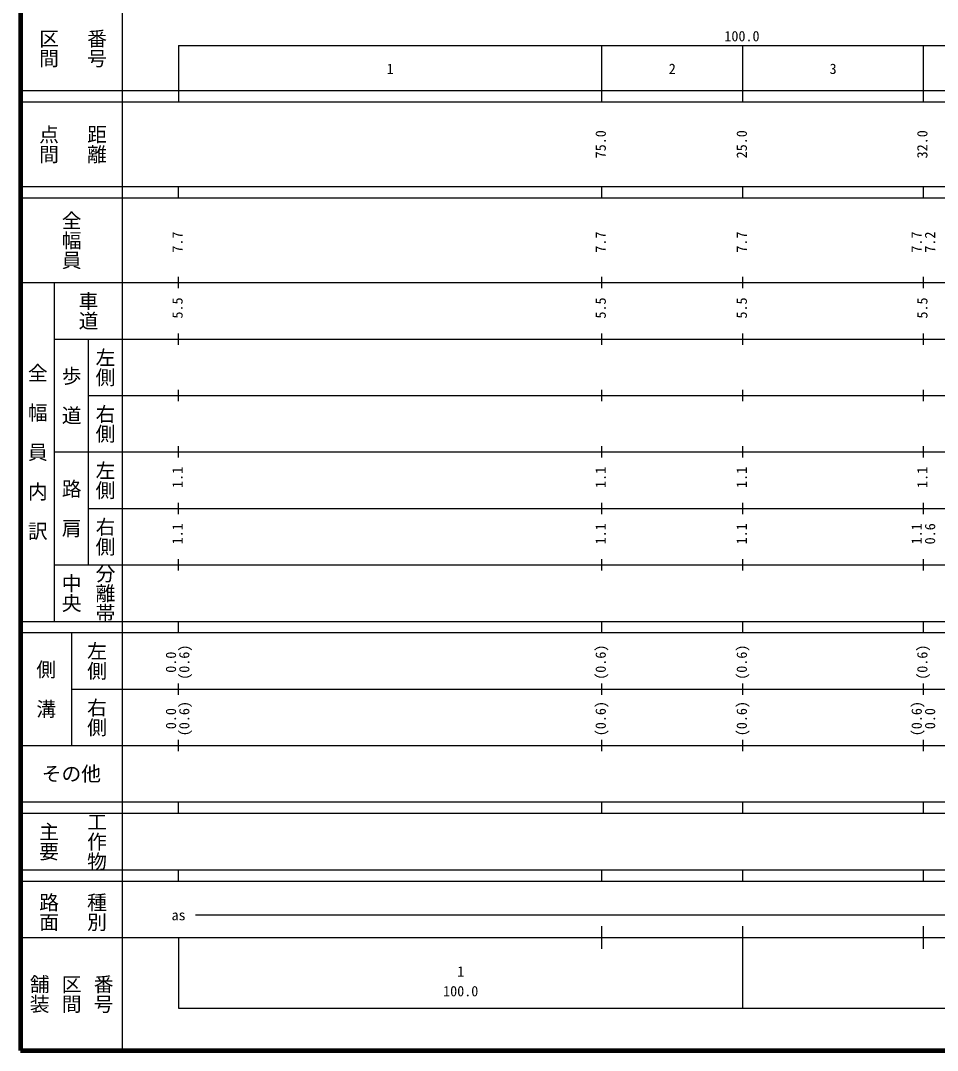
# Model space of a CAD drawing. Units: millimetres on the paper, enlarged 1000 times. Extents: x 40000 to 680000, y 20000 to 380000.
# Drawn here: x 40000 to 202484, y 20000 to 202409 of the extents above; entities that cross this region are included whole.
import ezdxf
from ezdxf.enums import TextEntityAlignment as Align

# ---------------------------------------------------------------- set-up
doc = ezdxf.new("R2010")
doc.units = ezdxf.units.MM
doc.header["$LTSCALE"] = 1000
doc.layers.add('M-TTL', color=2, linetype='Continuous', lineweight=140)
doc.layers.add('M-TTL-BAND', color=7, linetype='Continuous', lineweight=25)
doc.styles.add('@ＭＳ ゴシック', font='')
doc.styles.add('ＭＳ ゴシック', font='')
doc.styles.get('@ＭＳ ゴシック').set_extended_font_data('@MS Gothic')
doc.styles.get('ＭＳ ゴシック').set_extended_font_data('MS Gothic')

msp = doc.modelspace()

# ---------------------------------------------------------------- linework, layer by layer
at = {"layer": 'M-TTL'}
for p, q in [((40000, 380000), (40000, 20000)), ((40000, 20000), (680000, 20000))]:
    msp.add_line(p, q, dxfattribs=at)
at = {"layer": 'M-TTL-BAND'}
for p, q in [((58000, 370000), (58000, 20000)), ((68000, 198000), (579000, 198000)), ((68000, 198000), (68000, 188000)), ((143000, 188000), (143000, 198000)), ((168000, 188000), (168000, 198000)), ((200000, 188000), (200000, 198000)), ((40000, 190000), (579000, 190000)), ((40000, 188000), (579000, 188000)), ((40000, 173000), (579000, 173000)), ((68000, 171000), (68000, 173000)), ((143000, 171000), (143000, 173000)), ((168000, 171000), (168000, 173000)), ((200000, 171000), (200000, 173000)), ((40000, 171000), (579000, 171000)), ((68000, 155000), (68000, 157000)), ((143000, 155000), (143000, 157000)), ((168000, 155000), (168000, 157000)), ((200000, 155000), (200000, 157000)), ((40000, 156000), (579000, 156000)), ((46000, 96000), (46000, 156000)), ((46000, 146000), (579000, 146000)), ((52000, 146000), (52000, 106000)), ((68000, 145000), (68000, 147000)), ((143000, 145000), (143000, 147000)), ((168000, 145000), (168000, 147000)), ((200000, 145000), (200000, 147000)), ((68000, 135000), (68000, 137000)), ((143000, 135000), (143000, 137000)), ((168000, 135000), (168000, 137000)), ((200000, 135000), (200000, 137000)), ((52000, 136000), (579000, 136000)), ((46000, 126000), (579000, 126000)), ((68000, 125000), (68000, 127000)), ((143000, 125000), (143000, 127000)), ((168000, 125000), (168000, 127000)), ((200000, 125000), (200000, 127000)), ((68000, 115000), (68000, 117000)), ((143000, 115000), (143000, 117000)), ((168000, 115000), (168000, 117000)), ((200000, 115000), (200000, 117000)), ((52000, 116000), (579000, 116000)), ((46000, 106000), (579000, 106000)), ((68000, 105000), (68000, 107000)), ((143000, 105000), (143000, 107000)), ((168000, 105000), (168000, 107000)), ((200000, 105000), (200000, 107000)), ((40000, 96000), (579000, 96000)), ((68000, 94000), (68000, 96000)), ((143000, 94000), (143000, 96000)), ((168000, 94000), (168000, 96000)), ((200000, 94000), (200000, 96000)), ((40000, 94000), (579000, 94000)), ((49000, 94000), (49000, 74000)), ((49000, 84000), (579000, 84000)), ((68000, 83000), (68000, 85000)), ((143000, 83000), (143000, 85000)), ((168000, 83000), (168000, 85000)), ((200000, 83000), (200000, 85000)), ((68000, 73000), (68000, 75000)), ((143000, 73000), (143000, 75000)), ((168000, 73000), (168000, 75000)), ((200000, 73000), (200000, 75000)), ((40000, 74000), (579000, 74000)), ((40000, 64000), (579000, 64000)), ((68000, 62000), (68000, 64000)), ((143000, 62000), (143000, 64000)), ((168000, 62000), (168000, 64000)), ((200000, 62000), (200000, 64000)), ((40000, 62000), (579000, 62000)), ((40000, 52000), (579000, 52000)), ((68000, 50000), (68000, 52000)), ((143000, 50000), (143000, 52000)), ((168000, 50000), (168000, 52000)), ((200000, 50000), (200000, 52000)), ((40000, 50000), (579000, 50000)), ((71000, 44000), (559500, 44000)), ((143000, 38000), (143000, 42000)), ((168000, 27500), (168000, 42000)), ((200000, 38000), (200000, 42000)), ((40000, 40000), (579000, 40000)), ((68000, 40000), (68000, 27500)), ((68000, 27500), (579000, 27500))]:
    msp.add_line(p, q, dxfattribs=at)

# ---------------------------------------------------------------- texts
at = {"layer": 'M-TTL-BAND', "style": '@ＭＳ ゴシック'}
for s, p in [('番号', (53500, 197500)), ('区間', (45000, 197500)), ('点間', (45000, 180500)), ('距離', (53500, 180500)), ('全幅員', (49000, 163500)), ('車道', (52000, 151000)), ('左側', (55000, 141000)), ('全\u3000幅\u3000員\u3000内\u3000訳', (43000, 126000)), ('歩\u3000道', (49000, 136000)), ('右側', (55000, 131000)), ('左側', (55000, 121000)), ('路\u3000肩', (49000, 116000)), ('右側', (55000, 111000)), ('分離帯', (55000, 101000)), ('中央', (49000, 101000)), ('左側', (53500, 89000)), ('側\u3000溝', (44500, 84000)), ('右側', (53500, 79000)), ('主要', (45000, 57000)), ('工作物', (53500, 57000)), ('路面', (45000, 44500)), ('種別', (53500, 44500)), ('舗装', (43333, 30000)), ('区間', (49000, 30000)), ('番号', (54667, 30000))]:
    msp.add_text(s, height=2566, rotation=270, dxfattribs=at).set_placement(p, align=Align.MIDDLE_CENTER)
at = {"layer": 'M-TTL-BAND', "style": 'ＭＳ ゴシック'}
for s, p in [('100.0', (167844, 198195)), ('1', (105500, 192405)), ('2', (155500, 192405)), ('3', (184000, 192405)), ('as', (68000, 42500)), ('1', (118000, 32523)), ('100.0', (118000, 29033))]:
    msp.add_text(s, height=1833, dxfattribs=at).set_placement(p, align=Align.BOTTOM_CENTER)
for s, p in [('75.0', (144266, 180500)), ('25.0', (169266, 180500)), ('32.0', (201266, 180500)), ('7.7', (69266, 163174)), ('7.7', (144266, 163174)), ('7.7', (169266, 163174)), ('7.7', (200266, 163174)), ('7.2', (202636, 163174)), ('5.5', (69266, 151500)), ('5.5', (144266, 151500)), ('5.5', (169266, 151500)), ('5.5', (201266, 151500)), ('1.1', (69266, 121500)), ('1.1', (144266, 121500)), ('1.1', (169266, 121500)), ('1.1', (201266, 121500)), ('1.1', (69266, 111500)), ('1.1', (144266, 111500)), ('1.1', (169266, 111500)), ('1.1', (200266, 111500)), ('0.6', (202636, 111500)), ('(0.6)', (70464, 88764)), ('(0.6)', (144266, 88764)), ('(0.6)', (169266, 88764)), ('(0.6)', (201266, 88764)), ('0.0', (68104, 88764)), ('0.0', (68104, 78764)), ('(0.6)', (70464, 78764)), ('(0.6)', (144266, 78764)), ('(0.6)', (169266, 78764)), ('(0.6)', (200266, 78764)), ('0.0', (202636, 78764))]:
    msp.add_text(s, height=1833, rotation=90, dxfattribs=at).set_placement(p, align=Align.BOTTOM_CENTER)
msp.add_text('その他', height=2566, dxfattribs=at).set_placement((49000, 69000), align=Align.MIDDLE_CENTER)

doc.saveas('drawing.dxf')
